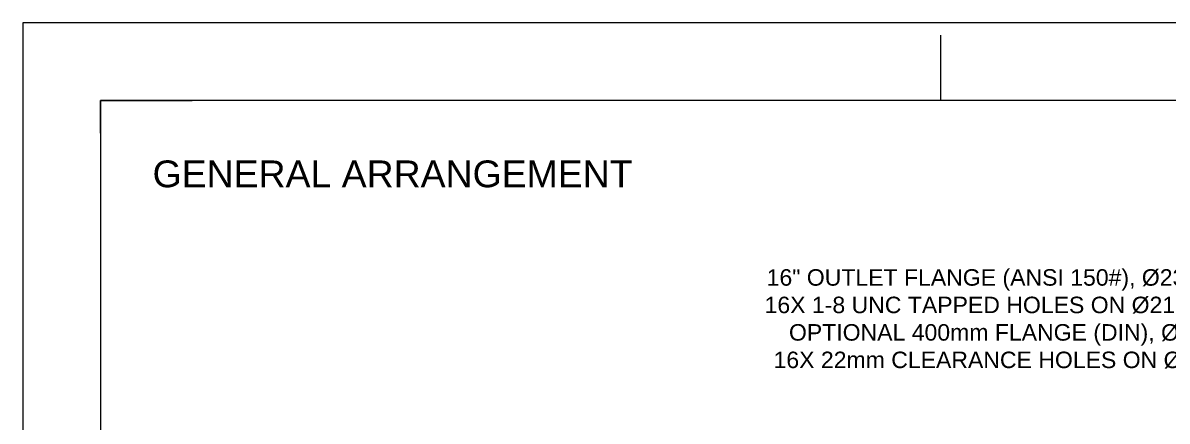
# Model space of a CAD drawing. Header units: inches. Extents: x 62 to 508, y 938 to 1278.
# Drawn here: x 62.4 to 201.3, y 1229.8 to 1278.1 of the extents above; entities that cross this region are included whole.
import ezdxf
from ezdxf.enums import TextEntityAlignment as Align

# ---------------------------------------------------------------- set-up
doc = ezdxf.new("R2010")
doc.units = ezdxf.units.IN
doc.header["$MEASUREMENT"] = 0
doc.layers.add('Title Block', color=7, linetype='Continuous')
doc.layers.add('TXT', color=7, linetype='Continuous')
doc.styles.add('ACANSTS', font='romans.shx', dxfattribs={"height": 1})
doc.styles.add('Roman', font='romans')
doc.styles.get("Standard").update_dxf_attribs({"font": 'arial.ttf'})

# ---------------------------------------------------------------- blocks, each defined once
blk = doc.blocks.new('LONE STAR BLOWER TITLE BLOCK (SIZE A)')
at = {"layer": 'Title Block', "lineweight": 15}
for p, q in [((23.625, 18), (0, 18)), ((0, 18), (0, 0)), ((5.9062, 17.5), (5.9062, 17.9219)), ((23.125, 17.5), (0.5, 17.5)), ((23.125, 17.5), (0.5, 17.5)), ((0.5, 17.5), (0.5, 0.5)), ((0.5, 17.2912), (0.5, 17.5)), ((0.5, 17.5), (1.0894, 17.5)), ((0.5, 17.2912), (0.5, 14.2179))]:
    blk.add_line(p, q, dxfattribs=at)
at = {"layer": 'Title Block', "lineweight": 15, "style": 'ACANSTS'}
for tag, p, height in [('DRAWN_BY', (14.3692, 2.2855), 0.135), ('DRAWN_DATE', (15.5145, 2.2938), 0.135), ('DRAWING_SUBTITLE', (17.5134, 1.9768), 0.2025), ('CHECKED_BY', (14.3914, 1.9397), 0.135), ('CHECK_DATE', (15.4958, 1.9404), 0.135), ('ENGINEER', (14.3854, 1.6081), 0.135), ('ENG_DATE', (15.4868, 1.6029), 0.135), ('DRAWING_SUBTITLE', (17.5109, 1.5494), 0.2025), ('MANUFACTURING', (14.3811, 1.2706), 0.135), ('MFG_DATE', (15.4879, 1.2695), 0.135), ('CONTROL', (14.3811, 0.9331), 0.135), ('CONTROL_DATE', (15.4879, 0.932), 0.135), ('CAGE_CODE', (17.7275, 0.9163), 0.135), ('MODEL_FILE_NAME', (8.2952, 0.6111), 0.135), ('APPROVED_BY', (14.3698, 0.5685), 0.135), ('APPROVAL_DATE', (15.4796, 0.5615), 0.135)]:
    blk.add_attdef(tag, p, '', height=height, dxfattribs=at)
at = {"layer": 'Title Block', "lineweight": 15, "style": 'Roman', "flags": 8}
for tag, height, p in [('DWG_NUMBER', 0.2812, (18.9096, 1.1474)), ('SCALE', 0.135, (17.9035, 0.7041)), ('SHEETNUMBER', 0.135, (21.2556, 0.7041)), ('TOTA_SHEETS', 0.135, (21.8939, 0.7016))]:
    blk.add_attdef(tag, text='', height=height, dxfattribs=at).set_placement(p, align=Align.TOP_LEFT)
at = {"layer": 'Title Block', "lineweight": 15, "style": 'ACANSTS'}
blk.add_attdef('REVISION', text='', height=0.135, dxfattribs=at).set_placement((22.8495, 0.8933), align=Align.CENTER)

msp = doc.modelspace()

# ---------------------------------------------------------------- block references
at = {"xscale": 18.8678371979621, "yscale": 18.8678371979621, "zscale": 18.8678371979621}
msp.add_blockref('LONE STAR BLOWER TITLE BLOCK (SIZE A)', (62.38, 938.484), dxfattribs=at)

# ---------------------------------------------------------------- texts
at = {"insert": (223.527, 1241.912), "char_height": 2, "attachment_point": 6}
msp.add_mtext('16" OUTLET FLANGE (ANSI 150#), %%C23.50 (596.9) O.D.\\P16X 1-8 UNC TAPPED HOLES ON %%C21.25 (539.75) B.C.\\POPTIONAL 400mm FLANGE (DIN), %%C22.24 (565) O.D.\\P16X 22mm CLEARANCE HOLES ON %%C20.28 (515) B.C.', dxfattribs=at)
at = {"layer": 'TXT', "lineweight": 5}
msp.add_text('GENERAL ARRANGEMENT', height=3.25, dxfattribs=at).set_placement((107.256, 1258.159), align=Align.CENTER)

doc.saveas('drawing.dxf')
